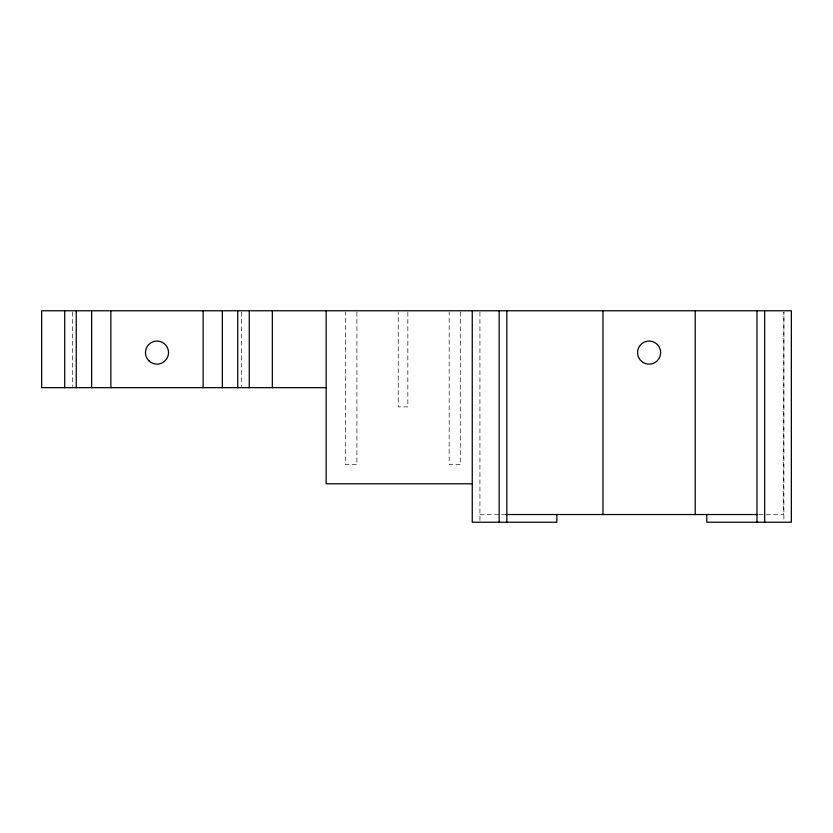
<?xml version="1.0" encoding="UTF-8"?>
<svg xmlns="http://www.w3.org/2000/svg" width="833" height="833" viewBox="0 0 833 833"><rect width="100%" height="100%" fill="white"/><g stroke="black" fill="none" stroke-linecap="round" stroke-linejoin="round"><path stroke-width="0.62" stroke-dasharray="4.17 3.12" d="M479.933 514.534L506.849 514.534M758.967 514.534L783.666 514.534L783.895 312.073L783.895 522.229M479.933 312.073L479.933 522.229M460.711 312.063L460.711 464.554L449.174 464.554L449.174 312.063M407.847 312.073L407.847 406.889L398.236 406.889L398.236 312.073M356.909 312.063L356.909 464.554L345.372 464.554L345.372 312.063M241.57 312.052L241.57 386.387M72.409 312.052L72.409 386.387"/><path stroke-width="1.25" d="M756.978 310.771L756.978 522.229M326.151 387.668L41.65 387.668L41.65 310.771L791.35 310.771L791.35 522.229L706.769 522.229L706.769 514.534M472.249 483.786L326.151 483.786L326.151 310.771M505.954 514.534L757.666 514.534M764.673 310.771L764.673 522.229M695.232 310.771L695.232 514.534M602.967 310.771L602.967 514.534M556.829 514.534L556.829 522.229L472.249 522.229L472.249 310.771M506.849 310.771L506.849 522.229M499.154 310.771L499.154 522.229M272.329 310.771L272.329 387.668M249.254 310.771L249.254 387.668M237.728 310.771L237.728 387.668M222.349 310.771L222.349 387.668M203.127 310.771L203.127 387.668M110.851 310.771L110.851 387.668M91.63 310.771L91.63 387.668M76.251 310.771L76.251 387.668M64.714 310.771L64.714 387.668M148.836 360.762A11.537 11.537 0 0 0 168.131 355.587A11.537 11.537 0 0 0 154.001 341.468A11.537 11.537 0 0 0 148.836 360.762M643.336 362.594A11.537 11.537 0 0 0 660.631 352.609A11.537 11.537 0 0 0 643.336 342.613A11.537 11.537 0 0 0 643.336 362.594"/></g></svg>
